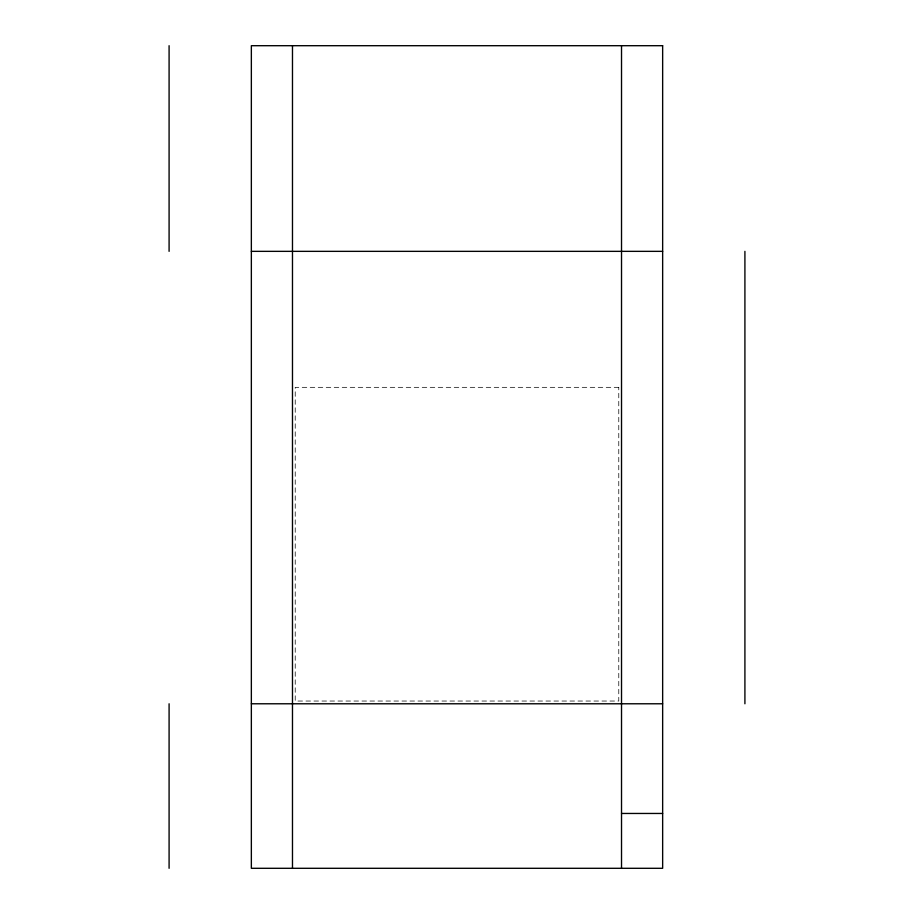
<?xml version="1.0" encoding="UTF-8"?>
<svg xmlns="http://www.w3.org/2000/svg" width="914" height="914" viewBox="0 0 914 914"><rect width="100%" height="100%" fill="white"/><g stroke="black" fill="none" stroke-linecap="round" stroke-linejoin="round"><path stroke-width="0.69" stroke-dasharray="4.57 3.43" d="M618.778 387.33L295.222 387.33L295.222 701.038L618.778 701.038L618.778 387.33"/><path stroke-width="1.37" d="M251.35 251.35L662.65 251.35M251.35 703.78L662.65 703.78M621.52 813.46L662.65 813.46M744.91 251.35L744.91 703.78M621.52 45.7L621.52 868.3M292.48 45.7L292.48 868.3M169.09 45.7L169.09 251.35M169.09 703.78L169.09 868.3M662.65 45.7L251.35 45.7L251.35 868.3L662.65 868.3L662.65 45.7"/></g></svg>
